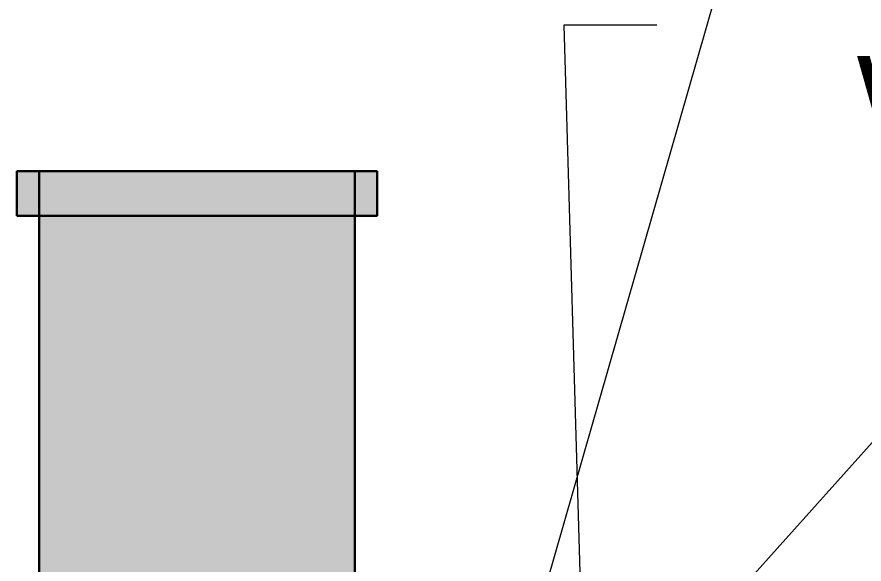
# Model space of a CAD drawing. Header units: millimetres. Extents: x -6738 to 19322, y -5396 to 4356.
# Drawn here: x 14051 to 15662, y 2254 to 3293 of the extents above; entities that cross this region are included whole.
import ezdxf

# ---------------------------------------------------------------- set-up
doc = ezdxf.new("R2010")
doc.units = ezdxf.units.MM
for name, color, linetype in [('ANNOTATIONS', 7, 'Continuous'), ('LEADERS', 7, 'Continuous'), ('MANHOLES', 7, 'Continuous')]:
    doc.layers.add(name, color=color, linetype=linetype)
doc.styles.add('ARIAL', font='arial.ttf')

msp = doc.modelspace()

# ---------------------------------------------------------------- linework, layer by layer
at = {"layer": 'LEADERS', "lineweight": 18}
for p, q in [((15400.5, 3408.6), (14879.4, 1595.3)), ((15267.5, 3277.1), (15091.1, 3277.1)), ((15091.1, 3277.1), (15126.4, 2060)), ((15809.2, 2632.4), (14879.4, 1595.3))]:
    msp.add_line(p, q, dxfattribs=at)
at = {"layer": 'MANHOLES', "lineweight": 30}
for points in [[(14051.1, 2915.3), (14735.8, 2915.3), (14735.8, 3000), (14051.1, 3000)], [(14093.5, 1560), (14693.5, 1560), (14693.5, 3000), (14093.5, 3000)]]:
    msp.add_lwpolyline(points, close=True, dxfattribs=at)
at = {"layer": 'MANHOLES', "true_color": 0x737373}
msp.add_solid([(14051.1, 2915.3), (14735.8, 2915.3), (14051.1, 3000), (14735.8, 3000)], dxfattribs=at)
at = {"layer": 'MANHOLES', "true_color": 0xb8b8b8}
msp.add_solid([(14093.5, 1560), (14693.5, 1560), (14093.5, 3000), (14693.5, 3000)], dxfattribs=at)

# ---------------------------------------------------------------- texts
at = {"layer": 'ANNOTATIONS', "style": 'ARIAL'}
msp.add_text('WRAPPED AROUND THE TANK', height=176.812, dxfattribs=at).set_placement((15647.4, 3041.7))

doc.saveas('drawing.dxf')
